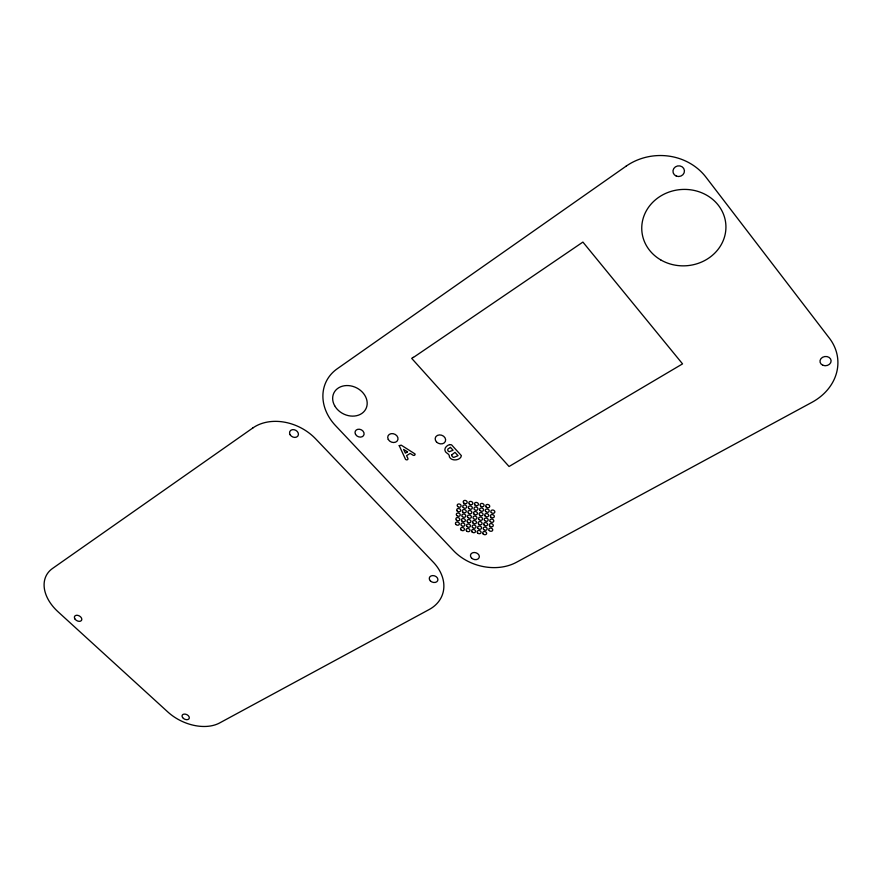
<?xml version="1.0" encoding="UTF-8"?>
<svg xmlns="http://www.w3.org/2000/svg" width="882" height="882" viewBox="0 0 882 882"><rect width="100%" height="100%" fill="white"/><g stroke="black" fill="none" stroke-linecap="round" stroke-linejoin="round"><path stroke-width="1.32" d="M413.294 357.276L411.685 358.368L509.057 466.501L682.547 363.88L582.903 242.076L413.283 357.53M449.875 444.528C446.821 445.201 443.315 448.662 445.52 451.838C447.24 453.811 449.522 453.943 449.445 457.008C451.606 461.65 460.845 460.426 461.385 455.652L451.54 444.815L449.677 444.627M451.76 454.88L451.727 455.211A2.613 2.128 19.1 0 0 453.756 457.427L458.045 455.685L454.98 452.334L451.76 454.88M399.215 445.653L405.533 459.357A1.466 1.18 21.8 0 0 407.881 458.342L406.591 455.641L410.13 453.414L412.963 455.156A1.466 1.191 21.5 0 0 415.025 453.943L401.233 445.167L399.215 445.653M252.88 427.935L52.534 568.46A40.881 27.739 30 0 0 58.025 611.755L167.867 712.006A39.117 26.118 25.3 0 0 219.662 722.942L429.126 609.55A43.946 33.075 20.1 0 0 433.69 562.595L315.723 438.927A45.798 35.677 27.6 0 0 252.88 427.935M626.022 166.235L337.2 368.797A47.904 39.293 25.3 0 0 335.546 425.631L453.491 550.622A46.084 36.118 16.5 0 0 516.455 562.286L811.925 402.335A55.004 46.029 -4.1 0 0 829.918 338.886L705.975 177.194A56.316 51.795 -3.3 0 0 626.022 166.235M407.517 451.816L405.389 453.15L403.614 449.423L407.517 451.816M450.47 447.395L448.155 448.828A2.348 1.918 19.5 0 0 447.979 450.779A1.852 1.51 19.5 0 0 449.324 451.694L453.083 450.261L450.47 447.395M334.642 405.698A17.872 14.586 26.4 0 0 364.531 410.968A17.872 14.586 26.4 0 0 350.595 385.853A17.872 14.586 26.4 0 0 334.642 405.698M660.739 259.903A42.116 38.202 -4.5 0 0 725.864 229.243A42.116 38.202 -4.5 0 0 664.929 193.742A42.116 38.202 -4.5 0 0 660.739 259.903M388.267 439.457A5.303 4.3 23 0 0 397.198 441.022A5.303 4.3 23 0 0 393.14 433.679A5.303 4.3 23 0 0 388.267 439.457M355.545 434.407A4.697 3.782 24.9 0 0 363.417 435.785A4.697 3.782 24.9 0 0 359.735 429.28A4.697 3.782 24.9 0 0 355.545 434.407M436.436 441.882A5.347 4.377 20.2 0 0 445.355 441.43A5.347 4.377 20.2 0 0 439.423 434.914A5.347 4.377 20.2 0 0 436.436 441.882M822.928 365.291A5.59 4.631 -6.5 0 0 831.12 360.76A5.59 4.631 -6.5 0 0 822.597 357.276A5.59 4.631 -6.5 0 0 822.928 365.291M676.285 176.08A5.755 5.336 -9.4 0 0 684.421 170.557A5.755 5.336 -9.4 0 0 675.392 166.874A5.755 5.336 -9.4 0 0 676.285 176.08M471.495 557.964A4.52 3.484 16.9 0 0 479.08 557.777A4.52 3.484 16.9 0 0 474.13 552.496A4.52 3.484 16.9 0 0 471.495 557.964M480.547 505.97A2.029 1.621 17 0 0 483.964 505.838A2.029 1.621 17 0 0 481.748 503.424A2.029 1.621 17 0 0 480.547 505.97M460.999 529.928A1.996 1.566 17.8 0 0 464.351 529.817A1.996 1.566 17.8 0 0 462.146 527.458A1.996 1.566 17.8 0 0 460.999 529.928M462.785 512.023A2.018 1.599 17.9 0 0 466.159 511.902A2.018 1.599 17.9 0 0 463.943 509.509A2.018 1.599 17.9 0 0 462.785 512.023M468.838 508.506A2.029 1.599 17.6 0 0 472.223 508.385A2.029 1.599 17.6 0 0 470.007 505.97A2.029 1.599 17.6 0 0 468.838 508.506M455.906 524.47A2.007 1.566 18.1 0 0 459.257 524.36A2.007 1.566 18.1 0 0 457.041 522.001A2.007 1.566 18.1 0 0 455.906 524.47M468.375 513.037A2.018 1.599 17.6 0 0 471.749 512.916A2.018 1.599 17.6 0 0 469.533 510.513A2.018 1.599 17.6 0 0 468.375 513.037M474.439 509.509A2.029 1.61 17.3 0 0 477.846 509.388A2.029 1.61 17.3 0 0 475.618 506.985A2.029 1.61 17.3 0 0 474.439 509.509M474.924 504.956A2.029 1.61 17.3 0 0 478.331 504.835A2.029 1.61 17.3 0 0 476.104 502.42A2.029 1.61 17.3 0 0 474.924 504.956M456.766 515.529A2.007 1.588 18.1 0 0 460.128 515.408A2.007 1.588 18.1 0 0 457.912 513.026A2.007 1.588 18.1 0 0 456.766 515.529M456.336 520.005A2.007 1.577 18.1 0 0 459.687 519.895A2.007 1.577 18.1 0 0 457.482 517.525A2.007 1.577 18.1 0 0 456.336 520.005M462.333 516.532A2.018 1.588 17.8 0 0 465.707 516.422A2.018 1.588 17.8 0 0 463.491 514.03A2.018 1.588 17.8 0 0 462.333 516.532M478.099 528.516A2.007 1.577 16.9 0 0 481.473 528.406A2.007 1.577 16.9 0 0 479.268 526.036A2.007 1.577 16.9 0 0 478.099 528.516M473.491 518.55A2.018 1.588 17.2 0 0 476.864 518.44A2.018 1.588 17.2 0 0 474.659 516.047A2.018 1.588 17.2 0 0 473.491 518.55M489.753 526.069A2.018 1.588 16.3 0 0 493.148 525.97A2.018 1.588 16.3 0 0 490.943 523.588A2.018 1.588 16.3 0 0 489.753 526.069M483.667 529.52A2.007 1.577 16.6 0 0 487.04 529.421A2.007 1.577 16.6 0 0 484.846 527.05A2.007 1.577 16.6 0 0 483.667 529.52M484.163 525.055A2.018 1.588 16.6 0 0 487.548 524.955A2.018 1.588 16.6 0 0 485.354 522.574A2.018 1.588 16.6 0 0 484.163 525.055M490.271 521.582A2.018 1.599 16.3 0 0 493.666 521.471A2.018 1.599 16.3 0 0 491.472 519.079A2.018 1.599 16.3 0 0 490.271 521.582M490.789 517.072A2.029 1.599 16.3 0 0 494.196 516.962A2.029 1.599 16.3 0 0 491.991 514.559A2.029 1.599 16.3 0 0 490.789 517.072M491.307 512.541A2.029 1.61 16.3 0 0 494.725 512.42A2.029 1.61 16.3 0 0 492.52 510.017A2.029 1.61 16.3 0 0 491.307 512.541M486.191 506.974A2.04 1.621 16.6 0 0 489.609 506.852A2.04 1.621 16.6 0 0 487.393 504.438A2.04 1.621 16.6 0 0 486.191 506.974M489.234 530.534A2.018 1.577 16.3 0 0 492.619 530.435A2.018 1.577 16.3 0 0 490.425 528.064A2.018 1.577 16.3 0 0 489.234 530.534M480.051 510.524A2.029 1.61 17 0 0 483.457 510.402A2.029 1.61 17 0 0 481.241 507.988A2.029 1.61 17 0 0 480.051 510.524M479.565 515.055A2.029 1.599 16.9 0 0 482.961 514.934A2.029 1.599 16.9 0 0 480.745 512.53A2.029 1.599 16.9 0 0 479.565 515.055M478.584 524.051A2.018 1.588 16.9 0 0 481.969 523.941A2.018 1.588 16.9 0 0 479.764 521.56A2.018 1.588 16.9 0 0 478.584 524.051M479.069 519.564A2.018 1.588 16.9 0 0 482.465 519.443A2.018 1.588 16.9 0 0 480.249 517.061A2.018 1.588 16.9 0 0 479.069 519.564M485.166 516.058A2.029 1.599 16.6 0 0 488.573 515.948A2.029 1.599 16.6 0 0 486.368 513.545A2.029 1.599 16.6 0 0 485.166 516.058M484.67 520.567A2.018 1.588 16.6 0 0 488.066 520.457A2.018 1.588 16.6 0 0 485.861 518.065A2.018 1.588 16.6 0 0 484.67 520.567M472.543 527.502A2.007 1.577 17.2 0 0 475.905 527.392A2.007 1.577 17.2 0 0 473.7 525.022A2.007 1.577 17.2 0 0 472.543 527.502M461.44 525.485A2.007 1.566 17.8 0 0 464.792 525.374A2.007 1.566 17.8 0 0 462.587 523.004A2.007 1.566 17.8 0 0 461.44 525.485M466.534 530.931A1.996 1.566 17.5 0 0 469.885 530.832A1.996 1.566 17.5 0 0 467.68 528.472A1.996 1.566 17.5 0 0 466.534 530.931M469.301 503.953A2.029 1.61 17.6 0 0 472.708 503.82A2.029 1.61 17.6 0 0 470.481 501.406A2.029 1.61 17.6 0 0 469.301 503.953M457.648 506.488A2.018 1.599 18.2 0 0 461.021 506.367A2.018 1.599 18.2 0 0 458.794 503.964A2.018 1.599 18.2 0 0 457.648 506.488M457.207 511.02A2.018 1.588 18.2 0 0 460.58 510.899A2.018 1.588 18.2 0 0 458.353 508.506A2.018 1.588 18.2 0 0 457.207 511.02M463.689 502.938A2.029 1.61 17.9 0 0 467.085 502.817A2.029 1.61 17.9 0 0 464.847 500.403A2.029 1.61 17.9 0 0 463.689 502.938M463.237 507.492A2.018 1.599 17.9 0 0 466.622 507.37A2.018 1.599 17.9 0 0 464.395 504.967A2.018 1.599 17.9 0 0 463.237 507.492M461.892 521.019A2.007 1.577 17.8 0 0 465.244 520.909A2.007 1.577 17.8 0 0 463.039 518.528A2.007 1.577 17.8 0 0 461.892 521.019M466.986 526.488A2.007 1.577 17.5 0 0 470.349 526.378A2.007 1.577 17.5 0 0 468.144 524.018A2.007 1.577 17.5 0 0 466.986 526.488M477.614 532.96A2.007 1.566 16.9 0 0 480.977 532.849A2.007 1.566 16.9 0 0 478.783 530.49A2.007 1.566 16.9 0 0 477.614 532.96M467.912 517.536A2.018 1.588 17.5 0 0 471.286 517.425A2.018 1.588 17.5 0 0 469.07 515.033A2.018 1.588 17.5 0 0 467.912 517.536M483.171 533.974A2.007 1.566 16.6 0 0 486.533 533.864A2.007 1.566 16.6 0 0 484.35 531.504A2.007 1.566 16.6 0 0 483.171 533.974M473.017 523.037A2.007 1.577 17.2 0 0 476.39 522.927A2.007 1.577 17.2 0 0 474.185 520.545A2.007 1.577 17.2 0 0 473.017 523.037M472.068 531.945A2.007 1.566 17.2 0 0 475.431 531.846A2.007 1.566 17.2 0 0 473.226 529.476A2.007 1.566 17.2 0 0 472.068 531.945M467.449 522.023A2.007 1.577 17.5 0 0 470.812 521.912A2.007 1.577 17.5 0 0 468.607 519.542A2.007 1.577 17.5 0 0 467.449 522.023M485.673 511.527A2.029 1.61 16.6 0 0 489.091 511.417A2.029 1.61 16.6 0 0 486.875 509.002A2.029 1.61 16.6 0 0 485.673 511.527M473.965 514.041A2.018 1.599 17.2 0 0 477.349 513.919A2.018 1.599 17.2 0 0 475.133 511.527A2.018 1.599 17.2 0 0 473.965 514.041M430.328 580.852A4.421 3.341 18.7 0 0 437.67 580.72A4.421 3.341 18.7 0 0 432.764 575.582A4.421 3.341 18.7 0 0 430.328 580.852M290.123 434.749A4.642 3.671 28 0 0 297.829 436.105A4.642 3.671 28 0 0 294.037 429.688A4.642 3.671 28 0 0 290.123 434.749M75.047 619.131A4.013 2.69 29.6 0 0 81.486 620.443A4.013 2.69 29.6 0 0 77.759 615.338A4.013 2.69 29.6 0 0 75.047 619.131M182.607 717.573A3.848 2.536 25.1 0 0 188.913 718.907A3.848 2.536 25.1 0 0 185.54 714.177A3.848 2.536 25.1 0 0 182.607 717.573"/></g></svg>
